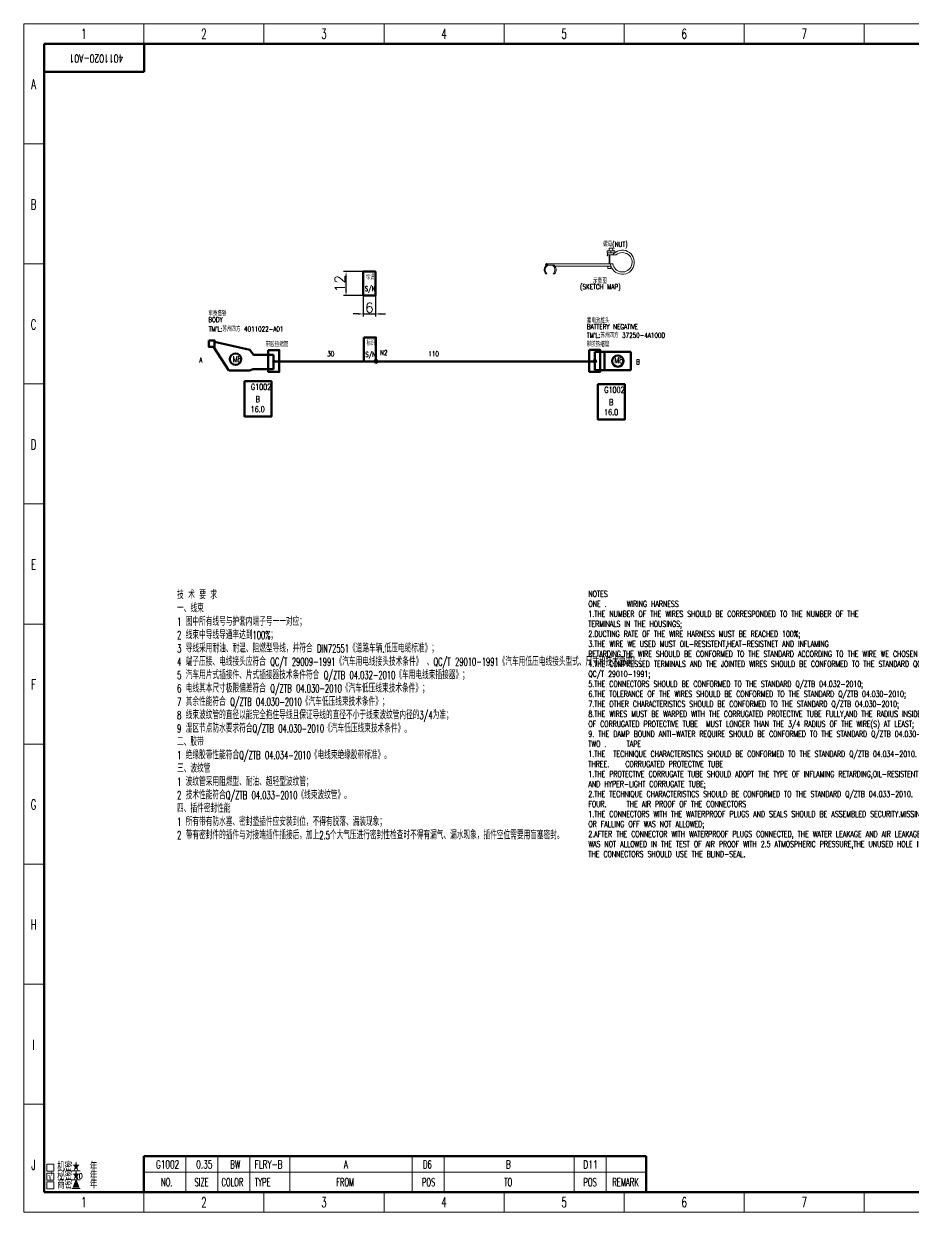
# Model space of a CAD drawing. Header units: millimetres. Extents: x 14 to 855, y -5 to 589.
# Drawn here: x 14 to 458, y -5 to 589 of the extents above; entities that cross this region are included whole.
import ezdxf
from ezdxf.enums import TextEntityAlignment as Align

# ---------------------------------------------------------------- set-up
doc = ezdxf.new("R2010")
doc.units = ezdxf.units.MM
for name, color, linetype, lineweight in [('0Filament', 7, 'Continuous', 20), ('2FRAME', 2, 'Continuous', 70), ('4CONTOUR', 4, 'Continuous', 50)]:
    doc.layers.add(name, color=color, linetype=linetype, lineweight=lineweight)
doc.styles.add('HZ', font='txt.shx', dxfattribs={"width": 0.618, "height": 2.5, "bigfont": 'hztxt.shx'})
doc.styles.get("Standard").update_dxf_attribs({"font": 'txt.shx', "height": 5})
doc.dimstyles.new('ISO-25', dxfattribs={"dimtxt": 5, "dimasz": 2.5, "dimexe": 1.25, "dimexo": 0, "dimtad": 1, "dimtxsty": 'Standard', "dimcen": 2.5, "dimadec": 0, "dimazin": 0, "dimtfac": 1, "dimtmove": 0, "dimatfit": 3, "dimfxl": 0, "dimarcsym": 0})

# ---------------------------------------------------------------- blocks, each defined once
blk = doc.blocks.new('*D1')
at = {"layer": '0Filament', "color": 0, "lineweight": -2, "transparency": 16777216}
for p, q in [((183.56, 453.51), (183.56, 443.09)), ((189.56, 453.51), (189.56, 443.09)), ((181.06, 444.34), (178.56, 444.34)), ((183.56, 444.34), (189.56, 444.34)), ((192.06, 444.34), (194.56, 444.34))]:
    blk.add_line(p, q, dxfattribs=at)
at = {"layer": '0Filament', "color": 0, "transparency": 16777216}
for points in [[(181.06, 444.76), (181.06, 443.92), (183.56, 444.34)], [(192.06, 444.76), (192.06, 443.92), (189.56, 444.34)]]:
    blk.add_solid(points, dxfattribs=at)
at = {"layer": 'Defpoints', "color": 0, "transparency": 16777216}
for p in [(183.56, 453.51), (189.56, 453.51), (189.56, 444.34)]:
    blk.add_point(p, dxfattribs=at)
at = {"layer": '0Filament', "color": 0, "transparency": 16777216, "insert": (186.56, 447.47), "char_height": 5, "attachment_point": 5}
blk.add_mtext('6', dxfattribs=at)
blk = doc.blocks.new('*D2')
at = {"layer": '0Filament', "color": 0, "lineweight": -2, "transparency": 16777216}
for p, q in [((183.56, 465.51), (173.68, 465.51)), ((174.93, 456.01), (174.93, 463.01)), ((183.56, 453.51), (173.68, 453.51))]:
    blk.add_line(p, q, dxfattribs=at)
at = {"layer": '0Filament', "color": 0, "transparency": 16777216}
for points in [[(174.51, 463.01), (175.35, 463.01), (174.93, 465.51)], [(174.51, 456.01), (175.35, 456.01), (174.93, 453.51)]]:
    blk.add_solid(points, dxfattribs=at)
at = {"layer": 'Defpoints', "color": 0, "transparency": 16777216}
for p in [(174.93, 465.51), (183.56, 465.51), (183.56, 453.51)]:
    blk.add_point(p, dxfattribs=at)
at = {"layer": '0Filament', "color": 0, "transparency": 16777216, "insert": (171.81, 459.51), "char_height": 5, "attachment_point": 5, "rotation": 90}
blk.add_mtext('12', dxfattribs=at)

msp = doc.modelspace()

# ---------------------------------------------------------------- hatches: boundary and pattern name
at = {"layer": '0Filament'}
h = msp.add_hatch(color=256, dxfattribs=at)
edge = h.paths.add_edge_path()
edge.add_arc((275.11, 468.95), 0.581, 0, 360)
h = msp.add_hatch(color=256, dxfattribs=at)
edge = h.paths.add_edge_path()
edge.add_arc((275.162, 468.915), 0.581, 0, 360)
h = msp.add_hatch(color=256, dxfattribs=at)
edge = h.paths.add_edge_path()
edge.add_arc((275.19, 468.95), 0.581, 0, 360)
h = msp.add_hatch(color=256, dxfattribs=at)
edge = h.paths.add_edge_path()
edge.add_arc((138.795, 420.739), 0.581, 0, 360)
h = msp.add_hatch(color=256, dxfattribs=at)
edge = h.paths.add_edge_path()
edge.add_arc((138.848, 420.704), 0.581, 0, 360)
h = msp.add_hatch(color=256, dxfattribs=at)
edge = h.paths.add_edge_path()
edge.add_arc((138.875, 420.739), 0.581, 0, 360)
h = msp.add_hatch(color=256, dxfattribs=at)
edge = h.paths.add_edge_path()
edge.add_arc((189.911, 420.635), 1, 0, 360)
for points in [[(298.593, 421.35), (298.593, 420.02), (298.318, 420.685)], [(299.258, 421.626), (298.593, 421.35), (298.593, 420.02)], [(299.258, 421.626), (299.258, 419.745), (298.593, 420.02)], [(298.845, 421.107), (298.845, 420.276), (298.673, 420.692)], [(298.845, 421.107), (298.845, 420.276), (298.673, 420.692)], [(298.845, 421.107), (298.845, 420.276), (298.673, 420.692)], [(298.845, 421.107), (298.845, 420.276), (298.673, 420.692)], [(299.261, 421.279), (298.845, 421.107), (298.845, 420.276)], [(299.261, 421.279), (299.261, 420.104), (298.845, 420.276)], [(299.261, 421.279), (298.845, 421.107), (298.845, 420.276)], [(299.261, 421.279), (299.261, 420.104), (298.845, 420.276)], [(299.261, 421.279), (298.845, 421.107), (298.845, 420.276)], [(299.261, 421.279), (299.261, 420.104), (298.845, 420.276)], [(299.261, 421.279), (298.845, 421.107), (298.845, 420.276)], [(299.261, 421.279), (299.261, 420.104), (298.845, 420.276)], [(299.923, 421.35), (299.258, 421.626), (299.258, 419.745)], [(299.923, 421.35), (299.923, 420.02), (299.258, 419.745)], [(299.677, 421.107), (299.261, 421.279), (299.261, 420.104)], [(299.677, 421.107), (299.261, 421.279), (299.261, 420.104)], [(299.677, 421.107), (299.261, 421.279), (299.261, 420.104)], [(299.677, 421.107), (299.261, 421.279), (299.261, 420.104)], [(299.677, 421.107), (299.677, 420.276), (299.261, 420.104)], [(299.677, 421.107), (299.677, 420.276), (299.261, 420.104)], [(299.677, 421.107), (299.677, 420.276), (299.261, 420.104)], [(299.677, 421.107), (299.677, 420.276), (299.261, 420.104)], [(299.849, 420.692), (299.677, 421.107), (299.677, 420.276)], [(299.849, 420.692), (299.677, 421.107), (299.677, 420.276)], [(299.849, 420.692), (299.677, 421.107), (299.677, 420.276)], [(299.849, 420.692), (299.677, 421.107), (299.677, 420.276)], [(300.199, 420.685), (299.923, 421.35), (299.923, 420.02)]]:
    msp.add_hatch(color=256, dxfattribs=at).paths.add_polyline_path(points)

# ---------------------------------------------------------------- linework, layer by layer
for p, q in [((13.896, 589.371), (13.896, -4.629)), ((854.896, 589.371), (13.896, 589.371)), ((73.896, 589.371), (73.896, 579.352)), ((133.896, 589.371), (133.896, 579.352)), ((193.896, 589.371), (193.896, 579.352)), ((253.896, 589.371), (253.896, 579.352)), ((313.896, 589.371), (313.896, 579.352)), ((313.896, 589.371), (313.896, 579.352)), ((373.896, 589.371), (373.896, 579.352)), ((433.896, 589.371), (433.896, 579.352)), ((13.896, 529.371), (24.065, 529.371)), ((305.429, 475.824), (309.152, 475.824)), ((305.429, 475.824), (305.429, 474.847)), ((306.387, 477.235), (308.199, 477.235)), ((306.387, 477.212), (306.387, 475.824)), ((307.269, 475.824), (307.269, 474.848)), ((308.199, 475.824), (308.199, 477.235)), ((309.158, 475.823), (309.158, 474.846)), ((24.065, 469.371), (13.92, 469.371)), ((275.155, 469.356), (308.313, 469.356)), ((275.155, 469.356), (275.155, 468.697)), ((305.627, 474.17), (305.372, 473.884)), ((305.372, 473.884), (305.372, 473.357)), ((305.372, 473.357), (305.616, 473.357)), ((305.429, 474.847), (309.152, 474.847)), ((305.616, 473.357), (305.616, 473.883)), ((305.616, 473.881), (309.957, 473.881)), ((305.628, 474.842), (305.628, 474.174)), ((306.383, 473.864), (306.383, 469.388)), ((306.756, 473.864), (306.756, 469.357)), ((274.421, 464.836), (274.949, 464.836)), ((274.746, 464.434), (275.274, 464.434)), ((275.155, 468.697), (279.146, 468.697)), ((278.479, 464.425), (279.129, 464.433)), ((278.794, 464.799), (279.438, 464.796)), ((279.146, 468.697), (279.146, 468.225)), ((279.146, 468.225), (307.235, 468.225)), ((305.68, 467.058), (305.68, 468.221)), ((305.68, 467.058), (307.285, 467.058)), ((307.279, 468.225), (307.279, 467.058)), ((298.318, 420.685), (298.593, 421.35)), ((298.318, 420.685), (298.593, 421.35)), ((298.593, 420.02), (298.318, 420.685)), ((298.593, 420.02), (298.318, 420.685)), ((298.593, 420.02), (299.258, 421.626)), ((298.593, 420.02), (299.258, 421.626)), ((299.258, 421.626), (298.593, 421.35)), ((299.258, 421.626), (298.593, 421.35)), ((298.593, 421.35), (298.593, 420.02)), ((298.593, 421.35), (298.593, 420.02)), ((298.593, 421.35), (298.593, 421.35)), ((299.258, 419.745), (298.593, 420.02)), ((299.258, 419.745), (298.593, 420.02)), ((298.673, 420.692), (298.845, 421.107)), ((298.673, 420.692), (298.845, 421.107)), ((298.673, 420.692), (298.845, 421.107)), ((298.673, 420.692), (298.845, 421.107)), ((298.673, 420.692), (298.845, 421.107)), ((298.673, 420.692), (298.845, 421.107)), ((298.673, 420.692), (298.845, 421.107)), ((298.673, 420.692), (298.845, 421.107)), ((298.845, 420.276), (298.673, 420.692)), ((298.845, 420.276), (298.673, 420.692)), ((298.845, 420.276), (298.673, 420.692)), ((298.845, 420.276), (298.673, 420.692)), ((298.845, 420.276), (298.673, 420.692)), ((298.845, 420.276), (298.673, 420.692)), ((298.845, 420.276), (298.673, 420.692)), ((298.845, 420.276), (298.673, 420.692)), ((298.845, 420.276), (299.261, 421.279)), ((298.845, 420.276), (299.261, 421.279)), ((298.845, 420.276), (299.261, 421.279)), ((298.845, 420.276), (299.261, 421.279)), ((298.845, 420.276), (299.261, 421.279)), ((298.845, 420.276), (299.261, 421.279)), ((298.845, 420.276), (299.261, 421.279)), ((298.845, 420.276), (299.261, 421.279)), ((299.261, 421.279), (298.845, 421.107)), ((299.261, 421.279), (298.845, 421.107)), ((299.261, 421.279), (298.845, 421.107)), ((299.261, 421.279), (298.845, 421.107)), ((299.261, 421.279), (298.845, 421.107)), ((299.261, 421.279), (298.845, 421.107)), ((299.261, 421.279), (298.845, 421.107)), ((299.261, 421.279), (298.845, 421.107)), ((298.845, 421.107), (298.845, 420.276)), ((298.845, 421.107), (298.845, 420.276)), ((298.845, 421.107), (298.845, 420.276)), ((298.845, 421.107), (298.845, 420.276)), ((298.845, 421.107), (298.845, 420.276)), ((298.845, 421.107), (298.845, 420.276)), ((298.845, 421.107), (298.845, 420.276)), ((298.845, 421.107), (298.845, 420.276)), ((298.845, 421.107), (298.845, 421.107)), ((298.845, 421.107), (298.845, 421.107)), ((298.845, 421.107), (298.845, 421.107)), ((298.845, 421.107), (298.845, 421.107)), ((299.261, 420.104), (298.845, 420.276)), ((299.261, 420.104), (298.845, 420.276)), ((299.261, 420.104), (298.845, 420.276)), ((299.261, 420.104), (298.845, 420.276)), ((299.261, 420.104), (298.845, 420.276)), ((299.261, 420.104), (298.845, 420.276)), ((299.261, 420.104), (298.845, 420.276)), ((299.261, 420.104), (298.845, 420.276)), ((299.258, 421.626), (299.258, 419.745)), ((299.258, 421.626), (299.258, 419.745)), ((299.258, 421.626), (299.258, 421.626)), ((299.258, 421.626), (299.258, 421.626)), ((299.923, 421.35), (299.258, 421.626)), ((299.923, 421.35), (299.258, 421.626)), ((299.258, 419.745), (299.923, 421.35)), ((299.258, 419.745), (299.923, 421.35)), ((299.923, 420.02), (299.258, 419.745)), ((299.923, 420.02), (299.258, 419.745)), ((299.261, 421.279), (299.261, 420.104)), ((299.261, 421.279), (299.261, 420.104)), ((299.261, 421.279), (299.261, 420.104)), ((299.261, 421.279), (299.261, 420.104)), ((299.261, 421.279), (299.261, 420.104)), ((299.261, 421.279), (299.261, 420.104)), ((299.261, 421.279), (299.261, 420.104)), ((299.261, 421.279), (299.261, 420.104)), ((299.677, 421.107), (299.261, 421.279)), ((299.261, 421.279), (299.261, 421.279)), ((299.261, 421.279), (299.261, 421.279)), ((299.677, 421.107), (299.261, 421.279)), ((299.677, 421.107), (299.261, 421.279)), ((299.261, 421.279), (299.261, 421.279)), ((299.261, 421.279), (299.261, 421.279)), ((299.677, 421.107), (299.261, 421.279)), ((299.677, 421.107), (299.261, 421.279)), ((299.261, 421.279), (299.261, 421.279)), ((299.261, 421.279), (299.261, 421.279)), ((299.677, 421.107), (299.261, 421.279)), ((299.677, 421.107), (299.261, 421.279)), ((299.261, 421.279), (299.261, 421.279)), ((299.261, 421.279), (299.261, 421.279)), ((299.677, 421.107), (299.261, 421.279)), ((299.261, 420.104), (299.677, 421.107)), ((299.261, 420.104), (299.677, 421.107)), ((299.261, 420.104), (299.677, 421.107)), ((299.261, 420.104), (299.677, 421.107)), ((299.261, 420.104), (299.677, 421.107)), ((299.261, 420.104), (299.677, 421.107)), ((299.261, 420.104), (299.677, 421.107)), ((299.261, 420.104), (299.677, 421.107)), ((299.677, 420.276), (299.261, 420.104)), ((299.677, 420.276), (299.261, 420.104)), ((299.677, 420.276), (299.261, 420.104)), ((299.677, 420.276), (299.261, 420.104)), ((299.677, 420.276), (299.261, 420.104)), ((299.677, 420.276), (299.261, 420.104)), ((299.677, 420.276), (299.261, 420.104)), ((299.677, 420.276), (299.261, 420.104)), ((299.677, 421.107), (299.677, 420.276)), ((299.677, 421.107), (299.677, 420.276)), ((299.677, 421.107), (299.677, 420.276)), ((299.677, 421.107), (299.677, 420.276)), ((299.677, 421.107), (299.677, 420.276)), ((299.677, 421.107), (299.677, 420.276)), ((299.677, 421.107), (299.677, 420.276)), ((299.677, 421.107), (299.677, 420.276)), ((299.849, 420.692), (299.677, 421.107)), ((299.849, 420.692), (299.677, 421.107)), ((299.849, 420.692), (299.677, 421.107)), ((299.849, 420.692), (299.677, 421.107)), ((299.849, 420.692), (299.677, 421.107)), ((299.849, 420.692), (299.677, 421.107)), ((299.849, 420.692), (299.677, 421.107)), ((299.677, 421.107), (299.677, 421.107)), ((299.677, 421.107), (299.677, 421.107)), ((299.677, 421.107), (299.677, 421.107)), ((299.677, 421.107), (299.677, 421.107)), ((299.677, 421.107), (299.677, 421.107)), ((299.677, 421.107), (299.677, 421.107)), ((299.677, 421.107), (299.677, 421.107)), ((299.677, 421.107), (299.677, 421.107)), ((299.677, 420.276), (299.849, 420.692)), ((299.677, 420.276), (299.849, 420.692)), ((299.677, 420.276), (299.849, 420.692)), ((299.677, 420.276), (299.849, 420.692)), ((299.677, 420.276), (299.849, 420.692)), ((299.677, 420.276), (299.849, 420.692)), ((299.849, 420.692), (299.849, 420.692)), ((299.849, 420.692), (299.849, 420.692)), ((299.849, 420.692), (299.849, 420.692)), ((299.849, 420.692), (299.849, 420.692)), ((300.199, 420.685), (299.923, 421.35)), ((299.923, 421.35), (299.923, 420.02)), ((299.923, 421.35), (299.923, 420.02)), ((300.199, 420.685), (299.923, 421.35)), ((299.923, 421.35), (299.923, 421.35)), ((299.923, 421.35), (299.923, 421.35)), ((299.923, 420.02), (300.199, 420.685)), ((299.923, 420.02), (300.199, 420.685)), ((300.199, 420.685), (300.199, 420.685)), ((13.896, 409.371), (24.065, 409.371)), ((24.065, 349.371), (13.92, 349.371)), ((13.896, 289.371), (24.065, 289.371)), ((24.065, 229.371), (13.92, 229.371)), ((13.896, 169.371), (24.065, 169.371)), ((24.065, 109.371), (13.92, 109.371)), ((13.896, 49.371), (24.065, 49.371)), ((25.413, 19.383), (28.913, 19.383)), ((25.413, 15.883), (25.413, 19.383)), ((28.913, 19.383), (28.913, 15.883)), ((94.896, 23.39), (94.896, 5.39)), ((110.896, 23.39), (110.896, 5.39)), ((126.896, 5.39), (126.896, 23.39)), ((146.879, 5.39), (146.879, 23.39)), ((207.896, 5.39), (207.896, 23.39)), ((223.896, 5.39), (223.896, 23.39)), ((288.896, 5.39), (288.896, 23.39)), ((304.896, 23.39), (304.896, 5.39)), ((28.913, 15.883), (25.413, 15.883)), ((25.413, 11.419), (25.413, 14.919)), ((25.413, 14.919), (28.913, 14.919)), ((28.913, 14.919), (28.913, 11.419)), ((37.899, 16.097), (42.005, 16.097)), ((73.896, 15.39), (324.896, 15.39)), ((146.879, 15.39), (146.879, 5.39)), ((207.896, 15.39), (207.896, 5.39)), ((223.896, 15.39), (223.896, 5.39)), ((288.896, 15.39), (288.896, 5.39)), ((28.913, 11.419), (25.413, 11.419)), ((25.413, 7.036), (25.413, 10.536)), ((25.413, 10.536), (28.913, 10.536)), ((28.913, 7.036), (25.413, 7.036)), ((28.913, 10.536), (28.913, 7.036)), ((37.899, 11.633), (42.005, 11.633)), ((37.899, 7.25), (42.005, 7.25)), ((73.896, -4.629), (73.896, 5.39)), ((133.896, -4.629), (133.896, 5.39)), ((193.896, -4.629), (193.896, 5.39)), ((253.896, -4.629), (253.896, 5.39)), ((313.896, -4.629), (313.896, 5.39)), ((313.896, -4.629), (313.896, 5.39)), ((373.896, -4.629), (373.896, 5.39)), ((433.896, -4.629), (433.896, 5.39)), ((854.896, -4.629), (13.896, -4.629))]:
    msp.add_line(p, q, dxfattribs=at)
for centre, radius in [((275.11, 468.95), 0.581), ((275.162, 468.915), 0.581), ((275.19, 468.95), 0.581), ((138.795, 420.739), 0.581), ((138.848, 420.704), 0.581), ((138.875, 420.739), 0.581), ((189.911, 420.635), 1), ((189.911, 420.635), 1)]:
    msp.add_circle(centre, radius, dxfattribs=at)
for centre, radius, start, end in [((312.956, 470.183), 6.032, 187.875299, 142.182618), ((313.042, 470.142), 4.848, 189.322953, 129.522192), ((276.597, 466.348), 2.663, 118.631293, 225.963715), ((277.125, 466.348), 2.663, 118.631293, 225.963715), ((276.644, 466.348), 2.663, 314.036285, 61.368707), ((277.264, 466.348), 2.663, 314.036285, 61.368707)]:
    msp.add_arc(centre, radius, start, end, dxfattribs=at)
at = {"layer": '2FRAME'}
for p, q in [((844.896, 579.371), (24.036, 579.371)), ((24.036, 579.371), (24.036, 5.371)), ((74.036, 565.371), (74.036, 579.371)), ((24.036, 565.371), (74.036, 565.371)), ((324.896, 23.39), (73.896, 23.39)), ((73.896, 5.39), (73.896, 23.39)), ((324.896, 5.39), (324.896, 23.39)), ((844.896, 5.371), (24.036, 5.419))]:
    msp.add_line(p, q, dxfattribs=at)
at = {"layer": '4CONTOUR'}
for p, q in [((108.629, 427.861), (116.422, 415.999)), ((126.811, 426.378), (109.186, 430.456)), ((128.666, 423.969), (126.811, 426.378)), ((138.685, 423.969), (128.666, 423.969)), ((138.685, 416.74), (138.685, 423.969)), ((317.265, 425.384), (299.226, 425.384)), ((299.226, 416.204), (299.226, 425.384)), ((304.033, 416.204), (304.033, 425.384)), ((317.265, 425.384), (317.265, 416.204)), ((116.422, 415.999), (126.625, 415.999)), ((126.625, 415.999), (128.481, 416.74)), ((128.481, 416.74), (138.685, 416.74)), ((138.806, 420.635), (299.226, 420.635)), ((317.265, 416.204), (299.226, 416.204))]:
    msp.add_line(p, q, dxfattribs=at)
for points in [[(183.562, 465.51), (183.562, 453.51), (189.562, 453.51), (189.562, 465.51)], [(106.374, 431.081), (109.21, 431.081), (109.21, 427.843), (106.374, 427.843)], [(183.871, 432.635), (183.871, 420.635), (189.871, 420.635), (189.871, 432.635)], [(136.053, 426.255), (141.587, 426.255), (141.587, 415.369), (136.053, 415.369)], [(296.413, 426.341), (301.947, 426.341), (301.947, 415.454), (296.413, 415.454)], [(124.211, 410.703), (137.621, 410.703), (137.621, 393.005), (124.211, 393.005)], [(300.776, 409.214), (314.186, 409.214), (314.186, 391.517), (300.776, 391.517)]]:
    msp.add_lwpolyline(points, close=True, dxfattribs=at)
for centre in [(119.718, 421.72), (310.738, 420.794)]:
    msp.add_circle(centre, 2.848, dxfattribs=at)

# ---------------------------------------------------------------- texts
at = {"layer": '0Filament', "style": 'HZ', "width": 0.67}
for s, height, p in [('螺母(NUT)', 2.5, (303.38, 480.441)), ('(SKETCH MAP)', 2.5, (291.864, 459.163)), ('示意图', 2.5, (298.356, 462.072)), ('车身搭铁', 2.5, (106.107, 445.79)), ('BODY', 2.5, (106.107, 442.738)), ('蓄电池桩头', 2.5, (295.261, 442.263)), ('BATTERY NEGATIVE', 2.5, (295.261, 439.188)), ('M8', 3, (118.271, 423.254)), ('M8', 3, (308.994, 422.777)), ('G1002', 3, (127.384, 409.367)), ('G1002', 3, (303.949, 407.878)), ('16.0', 3, (127.292, 398.228)), ('B', 3, (129.78, 403.199)), ('B', 3, (306.345, 401.71)), ('16.0', 3, (303.857, 396.739))]:
    msp.add_text(s, height=height, dxfattribs=at).set_placement(p, align=Align.TOP_LEFT)
at = {"layer": '0Filament', "style": 'HZ'}
for s, height, width, p in [("TM'L:苏州四方 4011022-A01", 2.5, 0.67, (106.352, 435.566)), ("TM'L:苏州四方 37250-4A100D", 2.5, 0.67, (295.244, 432.413)), ('A', 2.5, 0.67, (101.535, 420.134)), ('30', 2.5, 0.67, (165.504, 423.155)), ('N2', 2.5, 0.67, (191.932, 423.679)), ('110', 2.5, 0.67, (216.057, 423.155)), ('B', 2.5, 0.67, (319.881, 419.135)), (' 机密★  年', 4, 0.7, (28.083, 16.027)), ('G1002', 4, 0.67, (79.958, 17.276)), ('0.35', 4, 0.67, (100.098, 17.276)), ('BW', 4, 0.67, (116.984, 17.276)), ('FLRY-B', 4, 0.67, (129.267, 17.276)), ('A', 4, 0.67, (173.842, 17.276)), ('B', 4, 0.67, (254.842, 17.276)), ('D11', 4, 0.7, (293.437, 17.153)), ('√', 4, 0.7, (26.088, 11.512)), (' 秘密★  年', 4, 0.7, (28.083, 11.563)), (' 10', 2.7573, 0.7, (37.246, 12.054)), (' 商密▲  年', 4, 0.7, (28.083, 7.18))]:
    msp.add_text(s, height=height, dxfattribs=dict(at, width=width)).set_placement(p)
at = {"layer": '0Filament', "color": 0, "style": 'HZ', "width": 0.67}
for p in [(134.783, 430.343), (295.143, 430.428)]:
    msp.add_text('带胶热缩管', height=2.5, dxfattribs=at).set_placement(p, align=Align.TOP_LEFT)
at = {"layer": '0Filament', "style": 'HZ'}
for s, insert, char_height, width, attachment_point in [('1', (43.896, 584.361), 5, 50, 5), ('2', (103.896, 584.361), 5, 50, 5), ('3', (163.896, 584.361), 5, 50, 5), ('4', (223.896, 584.361), 5, 50, 5), ('5', (283.896, 584.361), 5, 50, 5), ('6', (343.896, 584.361), 5, 50, 5), ('7', (403.896, 584.361), 5, 50, 5), ('A', (18.793, 559.105), 5, 50, 5), ('B', (18.793, 499.105), 5, 50, 5), ('标识', (184.893, 463.964), 2.5, 11.60157, 1), ('S/N', (184.339, 458.214), 2.5, 11.60157, 1), ('C', (18.793, 439.105), 5, 50, 5), ('标识', (185.202, 431.089), 2.5, 11.60157, 1), ('S/N', (184.648, 425.339), 2.5, 11.60157, 1), ('D', (18.793, 379.105), 5, 50, 5), ('E', (18.793, 319.105), 5, 50, 5), ('技 术 要 求 \\P一、线束\\P1 图中所有线号与护套内端子号一一对应；\\P2 线束中导线导通率达到100%；\\P3 导线采用耐油、耐温、阻燃型导线，并符合 DIN72551《道路车辆.低压电缆标准》；\\P4 端子压接、电线接头应符合 QC/T 29009-1991《汽车用电线接头技术条件》 、QC/T 29010-1991《汽车用低压电线接头型式、尺寸和技术要求》；\\P5 汽车用片式插接件、片式插接器技术条件符合 Q/ZTB 04.032-2010《车用电线束插接器》；\\P6 电线其本尺寸极限偏差符合 Q/ZTB 04.030-2010《汽车低压线束技术条件》；\\P7 其余性能符合 Q/ZTB 04.030-2010《汽车低压线束技术条件》；\\P8 线束波纹管的直径以能完全抱住导线且保证导线的直径不小于线束波纹管内径的3/4为准；\\P9 湿区节点防水要求符合Q/ZTB 04.030-2010《汽车低压线束技术条件》{\\fSimSun|b0|i0|c134|p2;。}\\P二、胶带\\P1 绝缘胶带性能符合Q/ZTB 04.034-2010《电线束绝缘胶带标准》。\\P三、波纹管     \\P1 波纹管采用阻燃型、耐油、超轻型波纹管；\\P2 技术性能符合Q/ZTB 04.033-2010《线束波纹管》。\\P四、插件密封性能\\P1 所有带有防水塞、密封垫插件应安装到位，不得有脱落、漏装现象；\\P2 带有密封件的插件与对接端插件插接后，加上2.5个大气压进行密封性检查时不得有漏气、漏水现象，插件空位需要用盲塞密封。', (90.493, 305.849), 4, 273.1739, 1), ('NOTES\\PONE .     WIRING HARNESS\\P1.THE NUMBER OF THE WIRES SHOULD BE CORRESPONDED TO THE NUMBER OF THE \\PTERMINALS IN THE HOUSINGS;\\P2.DUCTING RATE OF THE WIRE HARNESS MUST BE REACHED 100%;\\P3.THE WIRE WE USED MUST OIL-RESISTENT,HEAT-RESISTNET AND INFLAMING\\PRETARDING.THE WIRE SHOULD BE CONFORMED TO THE STANDARD ACCORDING TO THE WIRE WE CHOSEN ;\\P4.THE COMPRESSED TERMINALS AND THE JOINTED WIRES SHOULD BE CONFORMED TO THE STANDARD QC/T 29009-1991. \\PQC/T 29010-1991;\\P5.THE CONNECTORS SHOULD BE CONFORMED TO THE STANDARD Q/ZTB 04.032-2010;\\P6.THE TOLERANCE OF THE WIRES SHOULD BE CONFORMED TO THE STANDARD Q/ZTB 04.030-2010;\\P7.THE OTHER CHARACTERISTICS SHOULD BE CONFORMED TO THE STANDARD Q/ZTB 04.030-2010;\\P8.THE WIRES MUST BE WARPED WITH THE CORRUGATED PROTECTIVE TUBE FULLY,AND THE RADIUS INSIDE \\POF CORRUGATED PROTECTIVE TUBE  MUST LONGER THAN THE 3/4 RADIUS OF THE WIRE(S) AT LEAST;\\P9. THE DAMP BOUND ANTI-WATER REQUIRE SHOULD BE CONFORMED TO THE STANDARD Q/ZTB 04.030-2010. \\PTWO .     TAPE \\P1.THE  TECHNIQUE CHARACTERISTICS SHOULD BE CONFORMED TO THE STANDARD Q/ZTB 04.034-2010.\\PTHREE.    CORRUGATED PROTECTIVE TUBE\\P1.THE PROTECTIVE CORRUGATE TUBE SHOULD ADOPT THE TYPE OF INFLAMING RETARDING,OIL-RESISTENT\\PAND HYPER-LIGHT CORRUGATE TUBE;\\P2.THE TECHNIQUE CHARACTERISTICS SHOULD BE CONFORMED TO THE STANDARD Q/ZTB 04.033-2010.\\PFOUR.     THE AIR PROOF OF THE CONNECTORS\\P1.THE CONNECTORS WITH THE WATERPROOF PLUGS AND SEALS SHOULD BE ASSEMBLED SECURITY.MISSING \\POR FALLING OFF WAS NOT ALLOWED;\\P2.AFTER THE CONNECTOR WITH WATERPROOF PLUGS CONNECTED, THE WATER LEAKAGE AND AIR LEAKAGE \\PWAS NOT ALLOWED IN THE TEST OF AIR PROOF WITH 2.5 ATMOSPHERIC PRESSURE,THE UNUSED HOLE IN\\PTHE CONNECTORS SHOULD USE THE BLIND-SEAL.           \\P ', (296.023, 305.914), 3, 355.2551, 1), ('F', (18.793, 259.105), 5, 50, 5), ('G', (18.793, 199.105), 5, 50, 5), ('H', (18.793, 139.105), 5, 50, 5), ('I', (18.793, 79.105), 5, 50, 5), ('J', (18.793, 19.105), 5, 50, 5), ('NO.', (82.477, 12.392), 4, 21, 1), ('SIZE', (99.185, 12.392), 4, 21, 1), ('COLOR', (112.694, 12.392), 4, 21, 1), ('TYPE', (129.383, 12.392), 4, 21, 1), ('FROM', (169.982, 12.392), 4, 21, 1), ('POS', (212.835, 12.392), 4, 21, 1), ('TO', (253.949, 12.392), 4, 21, 1), ('POS', (293.556, 12.392), 4, 21, 1), ('REMARK', (307.992, 12.392), 4, 21, 1), ('1', (43.896, 0.38), 5, 50, 5), ('2', (103.896, 0.38), 5, 50, 5), ('3', (163.896, 0.38), 5, 50, 5), ('4', (223.896, 0.38), 5, 50, 5), ('5', (283.896, 0.38), 5, 50, 5), ('6', (343.896, 0.38), 5, 50, 5), ('7', (403.896, 0.38), 5, 50, 5)]:
    msp.add_mtext(s, dxfattribs=dict(at, insert=insert, char_height=char_height, width=width, attachment_point=attachment_point))
at = {"layer": '0Filament', "insert": (50.177, 571.938), "char_height": 4, "width": 60, "attachment_point": 5, "rotation": 180, "style": 'HZ'}
msp.add_mtext('{\\W0.7;4011020-A01}', dxfattribs=at)
at = {"layer": '0Filament', "insert": (213.414, 21.269), "char_height": 4, "attachment_point": 1, "style": 'HZ'}
msp.add_mtext('{\\Ftxt.shx|c0;D6}', dxfattribs=at)

# ---------------------------------------------------------------- dimensions: what is measured, and where the dimension line sits
at = {"layer": '0Filament'}
dim = msp.add_linear_dim(base=(174.931, 465.51), p1=(183.562, 453.51), p2=(183.562, 465.51), angle=90, dimstyle='ISO-25', dxfattribs=at)
dim.commit()
dim.dimension.update_dxf_attribs({"geometry": '*D2', "text_midpoint": (171.806, 459.51)})
dim = msp.add_linear_dim(base=(189.562, 444.341), p1=(183.562, 453.51), p2=(189.562, 453.51), dimstyle='ISO-25', dxfattribs=at)
dim.commit()
dim.dimension.update_dxf_attribs({"geometry": '*D1', "text_midpoint": (186.562, 444.341), "dimtype": 160})

doc.saveas('drawing.dxf')
